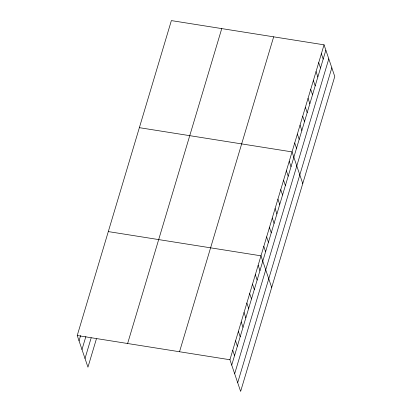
<?xml version="1.0" encoding="UTF-8"?>
<svg xmlns="http://www.w3.org/2000/svg" width="412" height="412" viewBox="0 0 412 412"><rect width="100%" height="100%" fill="white"/><g stroke="black" fill="none" stroke-linecap="round" stroke-linejoin="round"><path stroke-width="0.62" d="M96.423 338.829L87.952 367.169L77.235 335.512L171.371 20.6L324.048 44.831L334.765 76.488L240.629 391.4L229.917 359.743L324.048 44.831M79.042 340.848L80.628 335.533M81.983 349.536L85.866 336.542M85.011 358.486L91.186 337.819M127.617 343.505L221.754 28.598M179.529 351.745L273.666 36.833M231.719 365.078L325.856 50.166M234.66 373.766L328.797 58.854M237.693 382.712L331.825 67.805M139.364 127.669L292.046 151.899L302.758 183.556M108.299 231.59L260.981 255.821L271.693 287.478M77.235 335.512L229.917 359.743M321.381 53.751L323.188 59.091M318.713 62.675L320.521 68.011M316.05 71.595L317.853 76.936M313.383 80.52L315.185 85.856M310.715 89.44L312.523 94.781M308.047 98.365L309.855 103.7M305.38 107.285L307.187 112.625M302.712 116.21L304.519 121.545M300.044 125.13L301.852 130.47M297.376 134.055L299.184 139.39M294.709 142.979L296.516 148.315M289.219 161.344L291.026 166.685M286.397 170.795L288.204 176.13M283.569 180.24L285.377 185.58M280.747 189.69L282.555 195.025M277.925 199.135L279.733 204.476M275.098 208.585L276.905 213.921M272.275 218.03L274.083 223.366M269.453 227.481L271.256 232.816M266.626 236.926L268.433 242.261M263.804 246.371L265.611 251.711M258.154 265.266L259.962 270.607M255.332 274.716L257.139 280.052M252.51 284.162L254.312 289.497M249.682 293.612L251.49 298.947M246.86 303.057L248.668 308.392M244.033 312.502L245.84 317.843M241.211 321.952L243.018 327.288M238.388 331.397L240.196 336.738M235.561 340.848L237.369 346.183M232.739 350.293L234.546 355.633"/></g></svg>
